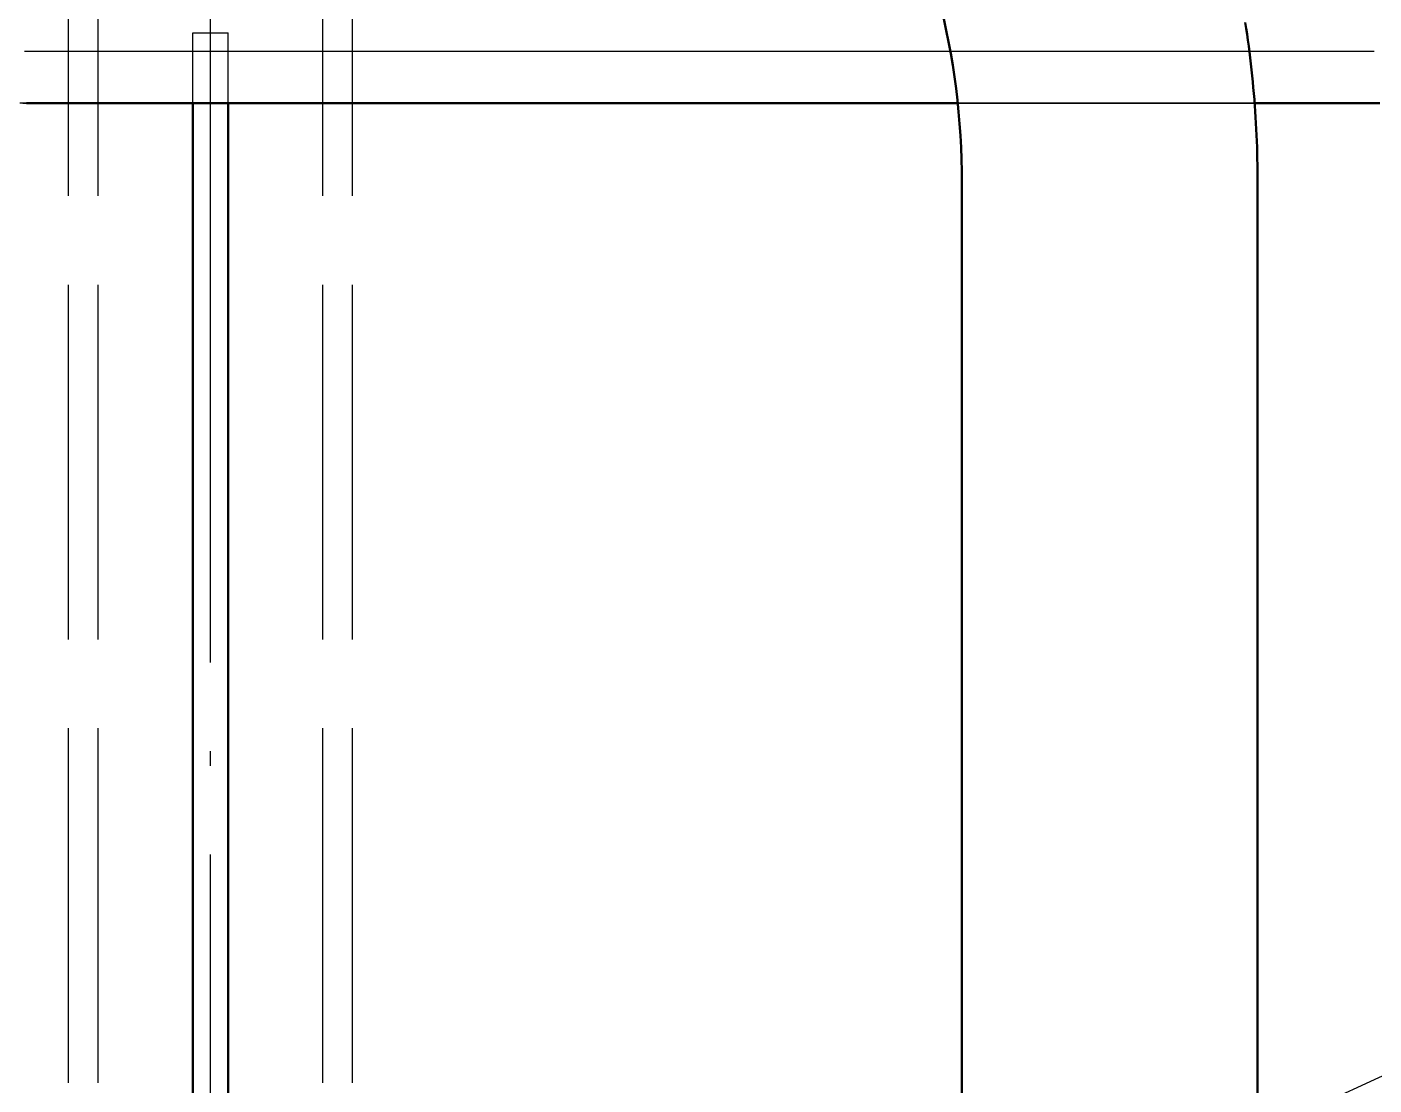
# Model space of a CAD drawing. Header units: millimetres. Extents: x 0 to 420, y 0 to 297.
# Drawn here: x 85.2 to 96.59, y 197.8 to 206.75 of the extents above; entities that cross this region are included whole.
import ezdxf

# ---------------------------------------------------------------- set-up
doc = ezdxf.new("R2010")
doc.units = ezdxf.units.MM
doc.linetypes.add('ISO02-TRAZOS', pattern=[3.75, 3, -0.75])
doc.linetypes.add('ISO04-TRAZO-PUNTO', pattern=[7.625, 6, -0.75, 0.125, -0.75])
for name, color, linetype, lineweight in [('01-VISIBLE', 7, 'CONTINUOUS', 50), ('02-OCULTA', 4, 'ISO02-TRAZOS', 25), ('03-EJE', 1, 'ISO04-TRAZO-PUNTO', 25), ('08-FINA', 5, 'CONTINUOUS', 25)]:
    doc.layers.add(name, color=color, linetype=linetype, lineweight=lineweight)

msp = doc.modelspace()

# ---------------------------------------------------------------- linework, layer by layer
at = {"layer": '01-VISIBLE'}
for p, q in [((86.6, 194.075), (86.6, 206.105)), ((86.9, 194.075), (86.9, 206.105)), ((93.104, 205.431), (93.104, 194.075)), ((95.604, 205.431), (95.604, 194.075))]:
    msp.add_line(p, q, dxfattribs=at)
for points in [[(95.499, 206.788), (95.507, 206.738), (95.514, 206.688), (95.521, 206.638), (95.528, 206.588), (95.534, 206.538), (95.54, 206.488), (95.546, 206.438), (95.552, 206.388), (95.557, 206.337), (95.562, 206.287), (95.567, 206.237), (95.571, 206.187), (95.576, 206.137), (95.579, 206.086), (95.583, 206.036), (95.586, 205.986), (95.589, 205.935), (95.592, 205.885), (95.595, 205.835), (95.597, 205.784), (95.599, 205.734), (95.6, 205.683), (95.601, 205.633), (95.602, 205.583), (95.603, 205.532), (95.604, 205.482), (95.604, 205.431)], [(85.196, 206.105), (85.246, 206.105), (85.296, 206.105), (85.346, 206.105), (85.396, 206.105), (85.446, 206.105), (85.496, 206.105), (85.547, 206.105), (85.597, 206.105), (85.647, 206.105), (85.697, 206.105), (85.747, 206.105), (85.797, 206.105), (85.847, 206.105), (85.898, 206.105), (85.948, 206.105), (85.998, 206.105), (86.048, 206.105), (86.098, 206.105), (86.148, 206.105), (86.198, 206.105), (86.249, 206.105), (86.299, 206.105), (86.349, 206.105), (86.399, 206.105), (86.449, 206.105), (86.499, 206.105), (86.549, 206.105), (86.6, 206.105), (86.65, 206.105), (86.7, 206.105), (86.75, 206.105), (86.8, 206.105), (86.85, 206.105), (86.9, 206.105), (86.951, 206.105), (87.001, 206.105), (87.051, 206.105), (87.101, 206.105), (87.151, 206.105), (87.201, 206.105), (87.251, 206.105), (87.302, 206.105), (87.352, 206.105), (87.402, 206.105), (87.452, 206.105), (87.502, 206.105), (87.552, 206.105), (87.602, 206.105), (87.653, 206.105), (87.703, 206.105), (87.753, 206.105), (87.803, 206.105), (87.853, 206.105), (87.903, 206.105), (87.953, 206.105), (88.004, 206.105), (88.054, 206.105), (88.104, 206.105), (88.154, 206.105), (88.204, 206.105), (88.254, 206.105), (88.304, 206.105), (88.355, 206.105), (88.405, 206.105), (88.455, 206.105), (88.505, 206.105), (88.555, 206.105), (88.605, 206.105), (88.655, 206.105), (88.706, 206.105), (88.756, 206.105), (88.806, 206.105), (88.856, 206.105), (88.906, 206.105), (88.956, 206.105), (89.006, 206.105), (89.057, 206.105), (89.107, 206.105), (89.157, 206.105), (89.207, 206.105), (89.257, 206.105), (89.307, 206.105), (89.357, 206.105), (89.408, 206.105), (89.458, 206.105), (89.508, 206.105), (89.558, 206.105), (89.608, 206.105), (89.658, 206.105), (89.708, 206.105), (89.759, 206.105), (89.809, 206.105), (89.859, 206.105), (89.909, 206.105), (89.959, 206.105), (90.009, 206.105), (90.059, 206.105), (90.11, 206.105), (90.16, 206.105), (90.21, 206.105), (90.26, 206.105), (90.31, 206.105), (90.36, 206.105), (90.41, 206.105), (90.461, 206.105), (90.511, 206.105), (90.561, 206.105), (90.611, 206.105), (90.661, 206.105), (90.711, 206.105), (90.761, 206.105), (90.812, 206.105), (90.862, 206.105), (90.912, 206.105), (90.962, 206.105), (91.012, 206.105), (91.062, 206.105), (91.112, 206.105), (91.163, 206.105), (91.213, 206.105), (91.263, 206.105), (91.313, 206.105), (91.363, 206.105), (91.413, 206.105), (91.463, 206.105), (91.514, 206.105), (91.564, 206.105), (91.614, 206.105), (91.664, 206.105), (91.714, 206.105), (91.764, 206.105), (91.814, 206.105), (91.865, 206.105), (91.915, 206.105), (91.965, 206.105), (92.015, 206.105), (92.065, 206.105), (92.115, 206.105), (92.165, 206.105), (92.216, 206.105), (92.266, 206.105), (92.316, 206.105), (92.366, 206.105), (92.416, 206.105), (92.466, 206.105), (92.516, 206.105), (92.567, 206.105), (92.617, 206.105), (92.667, 206.105), (92.717, 206.105), (92.767, 206.105), (92.817, 206.105), (92.867, 206.105), (92.918, 206.105), (92.968, 206.105), (93.018, 206.105), (93.068, 206.105)], [(95.578, 206.105), (95.628, 206.105), (95.679, 206.105), (95.729, 206.105), (95.78, 206.105), (95.83, 206.105), (95.88, 206.105), (95.931, 206.105), (95.981, 206.105), (96.032, 206.105), (96.082, 206.105), (96.132, 206.105), (96.183, 206.105), (96.233, 206.105), (96.284, 206.105), (96.334, 206.105), (96.384, 206.105), (96.435, 206.105), (96.485, 206.105), (96.536, 206.105), (96.586, 206.105), (96.636, 206.105)]]:
    msp.add_lwpolyline(points, dxfattribs=at)
msp.add_arc((86.75, 205.431), 6.354, 0, 28.8135, dxfattribs=at)
at = {"layer": '02-OCULTA'}
for p, q in [((85.55, 160.32), (85.55, 217.31)), ((85.8, 160.32), (85.8, 217.31)), ((87.7, 160.32), (87.7, 217.31)), ((87.95, 160.32), (87.95, 217.31)), ((86.6, 206.7), (86.9, 206.7)), ((86.6, 206.105), (86.6, 206.7)), ((86.9, 206.105), (86.9, 206.7)), ((86.6, 166.456), (86.6, 206.544)), ((86.9, 166.456), (86.9, 206.544))]:
    msp.add_line(p, q, dxfattribs=at)
for points in [[(86.6, 206.7), (86.65, 206.7), (86.7, 206.7), (86.75, 206.7), (86.8, 206.7), (86.85, 206.7), (86.9, 206.7)], [(86.6, 206.544), (86.6, 206.57), (86.6, 206.596), (86.6, 206.622), (86.6, 206.648), (86.6, 206.674), (86.6, 206.7)], [(86.9, 206.544), (86.9, 206.57), (86.9, 206.596), (86.9, 206.622), (86.9, 206.648), (86.9, 206.674), (86.9, 206.7)], [(85.179, 206.544), (85.247, 206.544), (85.315, 206.544), (85.383, 206.544), (85.452, 206.544), (85.52, 206.544), (85.588, 206.544), (85.657, 206.544), (85.725, 206.544), (85.793, 206.544), (85.862, 206.544), (85.93, 206.544), (85.998, 206.544), (86.067, 206.544), (86.135, 206.544), (86.203, 206.544), (86.272, 206.544), (86.34, 206.544), (86.408, 206.544), (86.477, 206.544), (86.545, 206.544), (86.613, 206.544), (86.682, 206.544), (86.75, 206.544), (86.818, 206.544), (86.887, 206.544), (86.955, 206.544), (87.023, 206.544), (87.092, 206.544), (87.16, 206.544), (87.228, 206.544), (87.297, 206.544), (87.365, 206.544), (87.433, 206.544), (87.502, 206.544), (87.57, 206.544), (87.638, 206.544), (87.707, 206.544), (87.775, 206.544), (87.843, 206.544), (87.912, 206.544), (87.98, 206.544), (88.048, 206.544), (88.117, 206.544), (88.185, 206.544), (88.253, 206.544), (88.321, 206.544), (88.39, 206.544), (88.458, 206.544), (88.526, 206.544), (88.595, 206.544), (88.663, 206.544), (88.731, 206.544), (88.8, 206.544), (88.868, 206.544), (88.936, 206.544), (89.005, 206.544), (89.073, 206.544), (89.141, 206.544), (89.21, 206.544), (89.278, 206.544), (89.346, 206.544), (89.415, 206.544), (89.483, 206.544), (89.551, 206.544), (89.62, 206.544), (89.688, 206.544), (89.756, 206.544), (89.825, 206.544), (89.893, 206.544), (89.961, 206.544), (90.03, 206.544), (90.098, 206.544), (90.166, 206.544), (90.235, 206.544), (90.303, 206.544), (90.371, 206.544), (90.44, 206.544), (90.508, 206.544), (90.576, 206.544), (90.645, 206.544), (90.713, 206.544), (90.781, 206.544), (90.85, 206.544), (90.918, 206.544), (90.986, 206.544), (91.054, 206.544), (91.123, 206.544), (91.191, 206.544), (91.259, 206.544), (91.328, 206.544), (91.396, 206.544), (91.464, 206.544), (91.533, 206.544), (91.601, 206.544), (91.669, 206.544), (91.738, 206.544), (91.806, 206.544), (91.874, 206.544), (91.943, 206.544), (92.011, 206.544), (92.079, 206.544), (92.148, 206.544), (92.216, 206.544), (92.284, 206.544), (92.353, 206.544), (92.421, 206.544), (92.489, 206.544), (92.558, 206.544), (92.626, 206.544), (92.694, 206.544), (92.763, 206.544), (92.831, 206.544), (92.899, 206.544), (92.968, 206.544), (93.036, 206.544), (93.104, 206.544), (93.173, 206.544), (93.241, 206.544), (93.309, 206.544), (93.378, 206.544), (93.446, 206.544), (93.514, 206.544), (93.582, 206.544), (93.651, 206.544), (93.719, 206.544), (93.787, 206.544), (93.856, 206.544), (93.924, 206.544), (93.992, 206.544), (94.061, 206.544), (94.129, 206.544), (94.197, 206.544), (94.266, 206.544), (94.334, 206.544), (94.402, 206.544), (94.471, 206.544), (94.539, 206.544), (94.607, 206.544), (94.676, 206.544), (94.744, 206.544), (94.812, 206.544), (94.881, 206.544), (94.949, 206.544), (95.017, 206.544), (95.086, 206.544), (95.154, 206.544), (95.222, 206.544), (95.291, 206.544), (95.359, 206.544), (95.427, 206.544), (95.496, 206.544), (95.564, 206.544), (95.632, 206.544), (95.701, 206.544), (95.769, 206.544), (95.837, 206.544), (95.906, 206.544), (95.974, 206.544), (96.042, 206.544), (96.111, 206.544), (96.179, 206.544), (96.247, 206.544), (96.316, 206.544), (96.384, 206.544), (96.452, 206.544), (96.52, 206.544), (96.589, 206.544)], [(85.179, 206.544), (85.247, 206.544), (85.315, 206.544), (85.383, 206.544), (85.452, 206.544), (85.52, 206.544), (85.588, 206.544), (85.657, 206.544), (85.725, 206.544), (85.793, 206.544), (85.862, 206.544), (85.93, 206.544), (85.998, 206.544), (86.067, 206.544), (86.135, 206.544), (86.203, 206.544), (86.272, 206.544), (86.34, 206.544), (86.408, 206.544), (86.477, 206.544), (86.545, 206.544), (86.613, 206.544), (86.682, 206.544), (86.75, 206.544), (86.818, 206.544), (86.887, 206.544), (86.955, 206.544), (87.023, 206.544), (87.092, 206.544), (87.16, 206.544), (87.228, 206.544), (87.297, 206.544), (87.365, 206.544), (87.433, 206.544), (87.502, 206.544), (87.57, 206.544), (87.638, 206.544), (87.707, 206.544), (87.775, 206.544), (87.843, 206.544), (87.912, 206.544), (87.98, 206.544), (88.048, 206.544), (88.117, 206.544), (88.185, 206.544), (88.253, 206.544), (88.321, 206.544), (88.39, 206.544), (88.458, 206.544), (88.526, 206.544), (88.595, 206.544), (88.663, 206.544), (88.731, 206.544), (88.8, 206.544), (88.868, 206.544), (88.936, 206.544), (89.005, 206.544), (89.073, 206.544), (89.141, 206.544), (89.21, 206.544), (89.278, 206.544), (89.346, 206.544), (89.415, 206.544), (89.483, 206.544), (89.551, 206.544), (89.62, 206.544), (89.688, 206.544), (89.756, 206.544), (89.825, 206.544), (89.893, 206.544), (89.961, 206.544), (90.03, 206.544), (90.098, 206.544), (90.166, 206.544), (90.235, 206.544), (90.303, 206.544), (90.371, 206.544), (90.44, 206.544), (90.508, 206.544), (90.576, 206.544), (90.645, 206.544), (90.713, 206.544), (90.781, 206.544), (90.85, 206.544), (90.918, 206.544), (90.986, 206.544), (91.054, 206.544), (91.123, 206.544), (91.191, 206.544), (91.259, 206.544), (91.328, 206.544), (91.396, 206.544), (91.464, 206.544), (91.533, 206.544), (91.601, 206.544), (91.669, 206.544), (91.738, 206.544), (91.806, 206.544), (91.874, 206.544), (91.943, 206.544), (92.011, 206.544), (92.079, 206.544), (92.148, 206.544), (92.216, 206.544), (92.284, 206.544), (92.353, 206.544), (92.421, 206.544), (92.489, 206.544), (92.558, 206.544), (92.626, 206.544), (92.694, 206.544), (92.763, 206.544), (92.831, 206.544), (92.899, 206.544), (92.968, 206.544), (93.036, 206.544), (93.104, 206.544), (93.173, 206.544), (93.241, 206.544), (93.309, 206.544), (93.378, 206.544), (93.446, 206.544), (93.514, 206.544), (93.582, 206.544), (93.651, 206.544), (93.719, 206.544), (93.787, 206.544), (93.856, 206.544), (93.924, 206.544), (93.992, 206.544), (94.061, 206.544), (94.129, 206.544), (94.197, 206.544), (94.266, 206.544), (94.334, 206.544), (94.402, 206.544), (94.471, 206.544), (94.539, 206.544), (94.607, 206.544), (94.676, 206.544), (94.744, 206.544), (94.812, 206.544), (94.881, 206.544), (94.949, 206.544), (95.017, 206.544), (95.086, 206.544), (95.154, 206.544), (95.222, 206.544), (95.291, 206.544), (95.359, 206.544), (95.427, 206.544), (95.496, 206.544), (95.564, 206.544), (95.632, 206.544), (95.701, 206.544), (95.769, 206.544), (95.837, 206.544), (95.906, 206.544), (95.974, 206.544), (96.042, 206.544), (96.111, 206.544), (96.179, 206.544), (96.247, 206.544), (96.316, 206.544), (96.384, 206.544), (96.452, 206.544), (96.52, 206.544), (96.589, 206.544)], [(86.6, 206.544), (86.65, 206.544), (86.7, 206.544), (86.75, 206.544), (86.8, 206.544), (86.85, 206.544), (86.9, 206.544)], [(96.62, 206.105), (96.55, 206.105), (96.48, 206.105), (96.41, 206.105), (96.34, 206.105), (96.27, 206.105), (96.2, 206.105), (96.13, 206.105), (96.06, 206.105), (95.99, 206.105), (95.92, 206.105), (95.85, 206.105), (95.78, 206.105), (95.71, 206.105), (95.64, 206.105), (95.57, 206.105), (95.5, 206.105), (95.43, 206.105), (95.36, 206.105), (95.29, 206.105), (95.22, 206.105), (95.15, 206.105), (95.08, 206.105), (95.01, 206.105), (94.94, 206.105), (94.87, 206.105), (94.8, 206.105), (94.73, 206.105), (94.66, 206.105), (94.59, 206.105), (94.52, 206.105), (94.45, 206.105), (94.38, 206.105), (94.31, 206.105), (94.24, 206.105), (94.17, 206.105), (94.1, 206.105), (94.03, 206.105), (93.96, 206.105), (93.89, 206.105), (93.82, 206.105), (93.75, 206.105), (93.68, 206.105), (93.61, 206.105), (93.54, 206.105), (93.47, 206.105), (93.4, 206.105), (93.33, 206.105), (93.26, 206.105), (93.19, 206.105), (93.12, 206.105), (93.05, 206.105), (92.98, 206.105), (92.91, 206.105), (92.84, 206.105), (92.77, 206.105), (92.7, 206.105), (92.63, 206.105), (92.56, 206.105), (92.49, 206.105), (92.42, 206.105), (92.35, 206.105), (92.28, 206.105), (92.21, 206.105), (92.14, 206.105), (92.07, 206.105), (92, 206.105), (91.93, 206.105), (91.86, 206.105), (91.79, 206.105), (91.72, 206.105), (91.65, 206.105), (91.58, 206.105), (91.51, 206.105), (91.44, 206.105), (91.37, 206.105), (91.3, 206.105), (91.23, 206.105), (91.16, 206.105), (91.09, 206.105), (91.02, 206.105), (90.95, 206.105), (90.88, 206.105), (90.81, 206.105), (90.74, 206.105), (90.67, 206.105), (90.6, 206.105), (90.53, 206.105), (90.46, 206.105), (90.39, 206.105), (90.32, 206.105), (90.25, 206.105), (90.18, 206.105), (90.11, 206.105), (90.04, 206.105), (89.97, 206.105), (89.9, 206.105), (89.83, 206.105), (89.76, 206.105), (89.69, 206.105), (89.62, 206.105), (89.55, 206.105), (89.48, 206.105), (89.41, 206.105), (89.34, 206.105), (89.27, 206.105), (89.2, 206.105), (89.13, 206.105), (89.06, 206.105), (88.99, 206.105), (88.92, 206.105), (88.85, 206.105), (88.78, 206.105), (88.71, 206.105), (88.64, 206.105), (88.57, 206.105), (88.5, 206.105), (88.43, 206.105), (88.36, 206.105), (88.29, 206.105), (88.22, 206.105), (88.15, 206.105), (88.08, 206.105), (88.01, 206.105), (87.94, 206.105), (87.87, 206.105), (87.8, 206.105), (87.73, 206.105), (87.66, 206.105), (87.59, 206.105), (87.52, 206.105), (87.45, 206.105), (87.38, 206.105), (87.31, 206.105), (87.24, 206.105), (87.17, 206.105), (87.1, 206.105), (87.03, 206.105), (86.96, 206.105), (86.89, 206.105), (86.82, 206.105), (86.75, 206.105), (86.68, 206.105), (86.61, 206.105), (86.54, 206.105), (86.47, 206.105), (86.4, 206.105), (86.33, 206.105), (86.26, 206.105), (86.19, 206.105), (86.12, 206.105), (86.05, 206.105), (85.98, 206.105), (85.91, 206.105), (85.84, 206.105), (85.77, 206.105), (85.7, 206.105), (85.63, 206.105), (85.56, 206.105), (85.49, 206.105), (85.42, 206.105), (85.35, 206.105), (85.28, 206.105), (85.21, 206.105), (85.14, 206.105)], [(85.165, 206.105), (85.234, 206.105), (85.303, 206.105), (85.372, 206.105), (85.441, 206.105), (85.51, 206.105), (85.579, 206.105), (85.648, 206.105), (85.717, 206.105), (85.786, 206.105), (85.854, 206.105), (85.923, 206.105), (85.992, 206.105), (86.061, 206.105), (86.13, 206.105), (86.199, 206.105), (86.268, 206.105), (86.337, 206.105), (86.406, 206.105), (86.474, 206.105), (86.543, 206.105), (86.612, 206.105), (86.681, 206.105), (86.75, 206.105), (86.819, 206.105), (86.888, 206.105), (86.957, 206.105), (87.026, 206.105), (87.094, 206.105), (87.163, 206.105), (87.232, 206.105), (87.301, 206.105), (87.37, 206.105), (87.439, 206.105), (87.508, 206.105), (87.577, 206.105), (87.646, 206.105), (87.714, 206.105), (87.783, 206.105), (87.852, 206.105), (87.921, 206.105), (87.99, 206.105), (88.059, 206.105), (88.128, 206.105), (88.197, 206.105), (88.266, 206.105), (88.335, 206.105), (88.403, 206.105), (88.472, 206.105), (88.541, 206.105), (88.61, 206.105), (88.679, 206.105), (88.748, 206.105), (88.817, 206.105), (88.886, 206.105), (88.955, 206.105), (89.023, 206.105), (89.092, 206.105), (89.161, 206.105), (89.23, 206.105), (89.299, 206.105), (89.368, 206.105), (89.437, 206.105), (89.506, 206.105), (89.575, 206.105), (89.643, 206.105), (89.712, 206.105), (89.781, 206.105), (89.85, 206.105), (89.919, 206.105), (89.988, 206.105), (90.057, 206.105), (90.126, 206.105), (90.195, 206.105), (90.263, 206.105), (90.332, 206.105), (90.401, 206.105), (90.47, 206.105), (90.539, 206.105), (90.608, 206.105), (90.677, 206.105), (90.746, 206.105), (90.815, 206.105), (90.884, 206.105), (90.952, 206.105), (91.021, 206.105), (91.09, 206.105), (91.159, 206.105), (91.228, 206.105), (91.297, 206.105), (91.366, 206.105), (91.435, 206.105), (91.504, 206.105), (91.572, 206.105), (91.641, 206.105), (91.71, 206.105), (91.779, 206.105), (91.848, 206.105), (91.917, 206.105), (91.986, 206.105), (92.055, 206.105), (92.124, 206.105), (92.192, 206.105), (92.261, 206.105), (92.33, 206.105), (92.399, 206.105), (92.468, 206.105), (92.537, 206.105), (92.606, 206.105), (92.675, 206.105), (92.744, 206.105), (92.813, 206.105), (92.881, 206.105), (92.95, 206.105), (93.019, 206.105), (93.088, 206.105), (93.157, 206.105), (93.226, 206.105), (93.295, 206.105), (93.364, 206.105), (93.433, 206.105), (93.501, 206.105), (93.57, 206.105), (93.639, 206.105), (93.708, 206.105), (93.777, 206.105), (93.846, 206.105), (93.915, 206.105), (93.984, 206.105), (94.053, 206.105), (94.121, 206.105), (94.19, 206.105), (94.259, 206.105), (94.328, 206.105), (94.397, 206.105), (94.466, 206.105), (94.535, 206.105), (94.604, 206.105), (94.673, 206.105), (94.741, 206.105), (94.81, 206.105), (94.879, 206.105), (94.948, 206.105), (95.017, 206.105), (95.086, 206.105), (95.155, 206.105), (95.224, 206.105), (95.293, 206.105), (95.362, 206.105), (95.43, 206.105), (95.499, 206.105), (95.568, 206.105), (95.637, 206.105), (95.706, 206.105), (95.775, 206.105), (95.844, 206.105), (95.913, 206.105), (95.982, 206.105), (96.05, 206.105), (96.119, 206.105), (96.188, 206.105), (96.257, 206.105), (96.326, 206.105), (96.395, 206.105), (96.464, 206.105), (96.533, 206.105), (96.602, 206.105)], [(96.602, 206.105), (96.533, 206.105), (96.464, 206.105), (96.395, 206.105), (96.326, 206.105), (96.257, 206.105), (96.188, 206.105), (96.119, 206.105), (96.05, 206.105), (95.982, 206.105), (95.913, 206.105), (95.844, 206.105), (95.775, 206.105), (95.706, 206.105), (95.637, 206.105), (95.568, 206.105), (95.499, 206.105), (95.43, 206.105), (95.362, 206.105), (95.293, 206.105), (95.224, 206.105), (95.155, 206.105), (95.086, 206.105), (95.017, 206.105), (94.948, 206.105), (94.879, 206.105), (94.81, 206.105), (94.741, 206.105), (94.673, 206.105), (94.604, 206.105), (94.535, 206.105), (94.466, 206.105), (94.397, 206.105), (94.328, 206.105), (94.259, 206.105), (94.19, 206.105), (94.121, 206.105), (94.053, 206.105), (93.984, 206.105), (93.915, 206.105), (93.846, 206.105), (93.777, 206.105), (93.708, 206.105), (93.639, 206.105), (93.57, 206.105), (93.501, 206.105), (93.433, 206.105), (93.364, 206.105), (93.295, 206.105), (93.226, 206.105), (93.157, 206.105), (93.088, 206.105), (93.019, 206.105), (92.95, 206.105), (92.881, 206.105), (92.813, 206.105), (92.744, 206.105), (92.675, 206.105), (92.606, 206.105), (92.537, 206.105), (92.468, 206.105), (92.399, 206.105), (92.33, 206.105), (92.261, 206.105), (92.192, 206.105), (92.124, 206.105), (92.055, 206.105), (91.986, 206.105), (91.917, 206.105), (91.848, 206.105), (91.779, 206.105), (91.71, 206.105), (91.641, 206.105), (91.572, 206.105), (91.504, 206.105), (91.435, 206.105), (91.366, 206.105), (91.297, 206.105), (91.228, 206.105), (91.159, 206.105), (91.09, 206.105), (91.021, 206.105), (90.952, 206.105), (90.884, 206.105), (90.815, 206.105), (90.746, 206.105), (90.677, 206.105), (90.608, 206.105), (90.539, 206.105), (90.47, 206.105), (90.401, 206.105), (90.332, 206.105), (90.263, 206.105), (90.195, 206.105), (90.126, 206.105), (90.057, 206.105), (89.988, 206.105), (89.919, 206.105), (89.85, 206.105), (89.781, 206.105), (89.712, 206.105), (89.643, 206.105), (89.575, 206.105), (89.506, 206.105), (89.437, 206.105), (89.368, 206.105), (89.299, 206.105), (89.23, 206.105), (89.161, 206.105), (89.092, 206.105), (89.023, 206.105), (88.955, 206.105), (88.886, 206.105), (88.817, 206.105), (88.748, 206.105), (88.679, 206.105), (88.61, 206.105), (88.541, 206.105), (88.472, 206.105), (88.403, 206.105), (88.335, 206.105), (88.266, 206.105), (88.197, 206.105), (88.128, 206.105), (88.059, 206.105), (87.99, 206.105), (87.921, 206.105), (87.852, 206.105), (87.783, 206.105), (87.714, 206.105), (87.646, 206.105), (87.577, 206.105), (87.508, 206.105), (87.439, 206.105), (87.37, 206.105), (87.301, 206.105), (87.232, 206.105), (87.163, 206.105), (87.094, 206.105), (87.026, 206.105), (86.957, 206.105), (86.888, 206.105), (86.819, 206.105), (86.75, 206.105), (86.681, 206.105), (86.612, 206.105), (86.543, 206.105), (86.474, 206.105), (86.406, 206.105), (86.337, 206.105), (86.268, 206.105), (86.199, 206.105), (86.13, 206.105), (86.061, 206.105), (85.992, 206.105), (85.923, 206.105), (85.854, 206.105), (85.786, 206.105), (85.717, 206.105), (85.648, 206.105), (85.579, 206.105), (85.51, 206.105), (85.441, 206.105), (85.372, 206.105), (85.303, 206.105), (85.234, 206.105), (85.165, 206.105)], [(93.068, 206.105), (93.118, 206.105), (93.168, 206.105), (93.219, 206.105), (93.269, 206.105), (93.319, 206.105), (93.369, 206.105), (93.419, 206.105), (93.47, 206.105), (93.52, 206.105), (93.57, 206.105), (93.62, 206.105), (93.67, 206.105), (93.721, 206.105), (93.771, 206.105), (93.821, 206.105), (93.871, 206.105), (93.921, 206.105), (93.972, 206.105), (94.022, 206.105), (94.072, 206.105), (94.122, 206.105), (94.172, 206.105), (94.223, 206.105), (94.273, 206.105), (94.323, 206.105), (94.373, 206.105), (94.423, 206.105), (94.474, 206.105), (94.524, 206.105), (94.574, 206.105), (94.624, 206.105), (94.674, 206.105), (94.725, 206.105), (94.775, 206.105), (94.825, 206.105), (94.875, 206.105), (94.925, 206.105), (94.976, 206.105), (95.026, 206.105), (95.076, 206.105), (95.126, 206.105), (95.176, 206.105), (95.227, 206.105), (95.277, 206.105), (95.327, 206.105), (95.377, 206.105), (95.427, 206.105), (95.478, 206.105), (95.528, 206.105), (95.578, 206.105)]]:
    msp.add_lwpolyline(points, dxfattribs=at)
at = {"layer": '03-EJE'}
msp.add_line((86.75, 148), (86.75, 223.93), dxfattribs=at)
at = {"layer": '08-FINA'}
msp.add_line((125.867, 211.327), (86.75, 193.315), dxfattribs=at)

doc.saveas('drawing.dxf')
